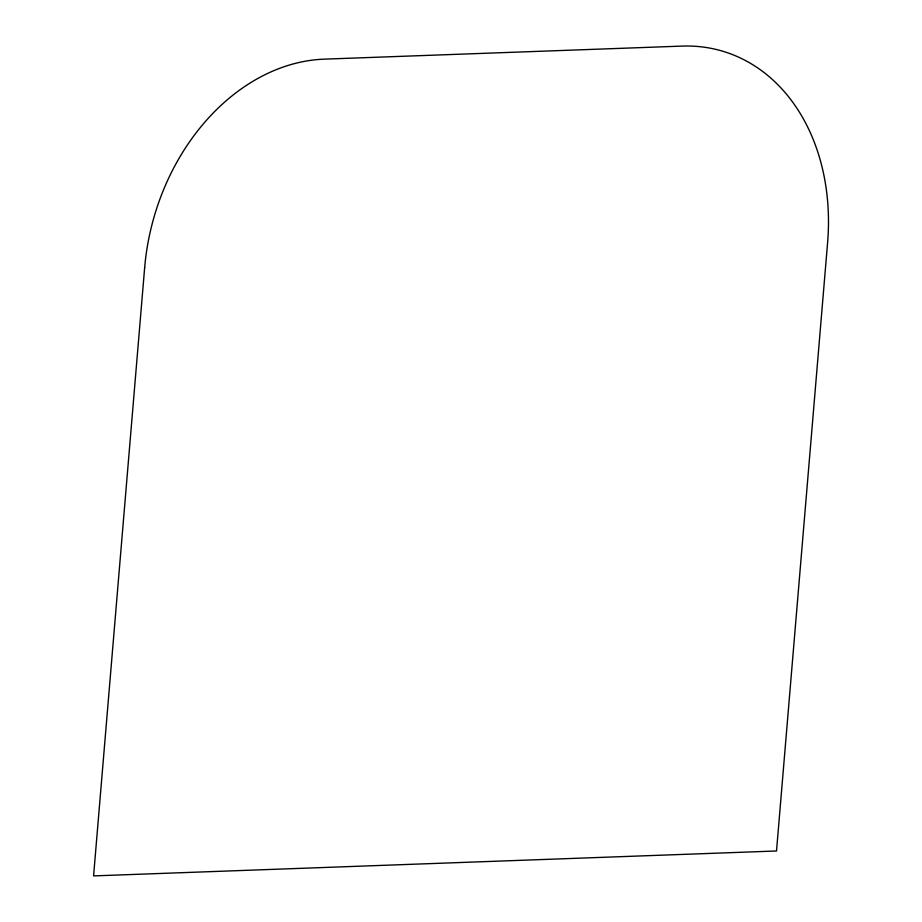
<?xml version="1.0" encoding="UTF-8"?>
<svg xmlns="http://www.w3.org/2000/svg" width="922" height="922" viewBox="0 0 922 922"><rect width="100%" height="100%" fill="white"/><g stroke="black" fill="none" stroke-linecap="round" stroke-linejoin="round"><path stroke-width="1.38" d="M144.65 267.783L93.583 875.9L776.52 850.983L827.587 242.878A205.837 159.633 -74.2 0 0 682.003 46.1L324.267 59.146A205.837 159.633 -74.2 0 0 144.65 267.783"/></g></svg>
